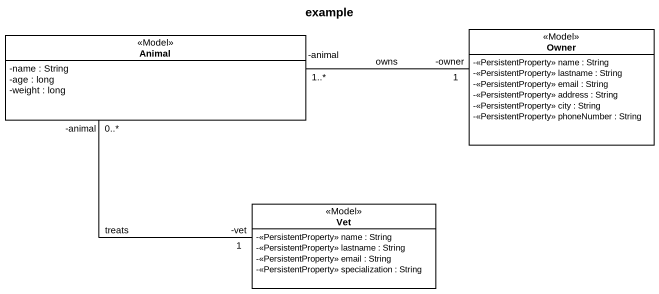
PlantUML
@startuml
title example
hide circle
hide empty members
skinparam classAttributeIconSize 0
class Animal <<Model>> {
  -name : String
  -age : long
  -weight : long
}
class Owner <<Model>> {
  -<<PersistentProperty>> name : String
  -<<PersistentProperty>> lastname : String
  -<<PersistentProperty>> email : String
  -<<PersistentProperty>> address : String
  -<<PersistentProperty>> city : String
  -<<PersistentProperty>> phoneNumber : String
}
class Vet <<Model>> {
  -<<PersistentProperty>> name : String
  -<<PersistentProperty>> lastname : String
  -<<PersistentProperty>> email : String
  -<<PersistentProperty>> specialization : String
}
Owner "1\n-owner" -left- "1..*\n-animal" Animal : owns
Vet "-vet\n1" -up- "-animal\n0..*" Animal : treats
@enduml
